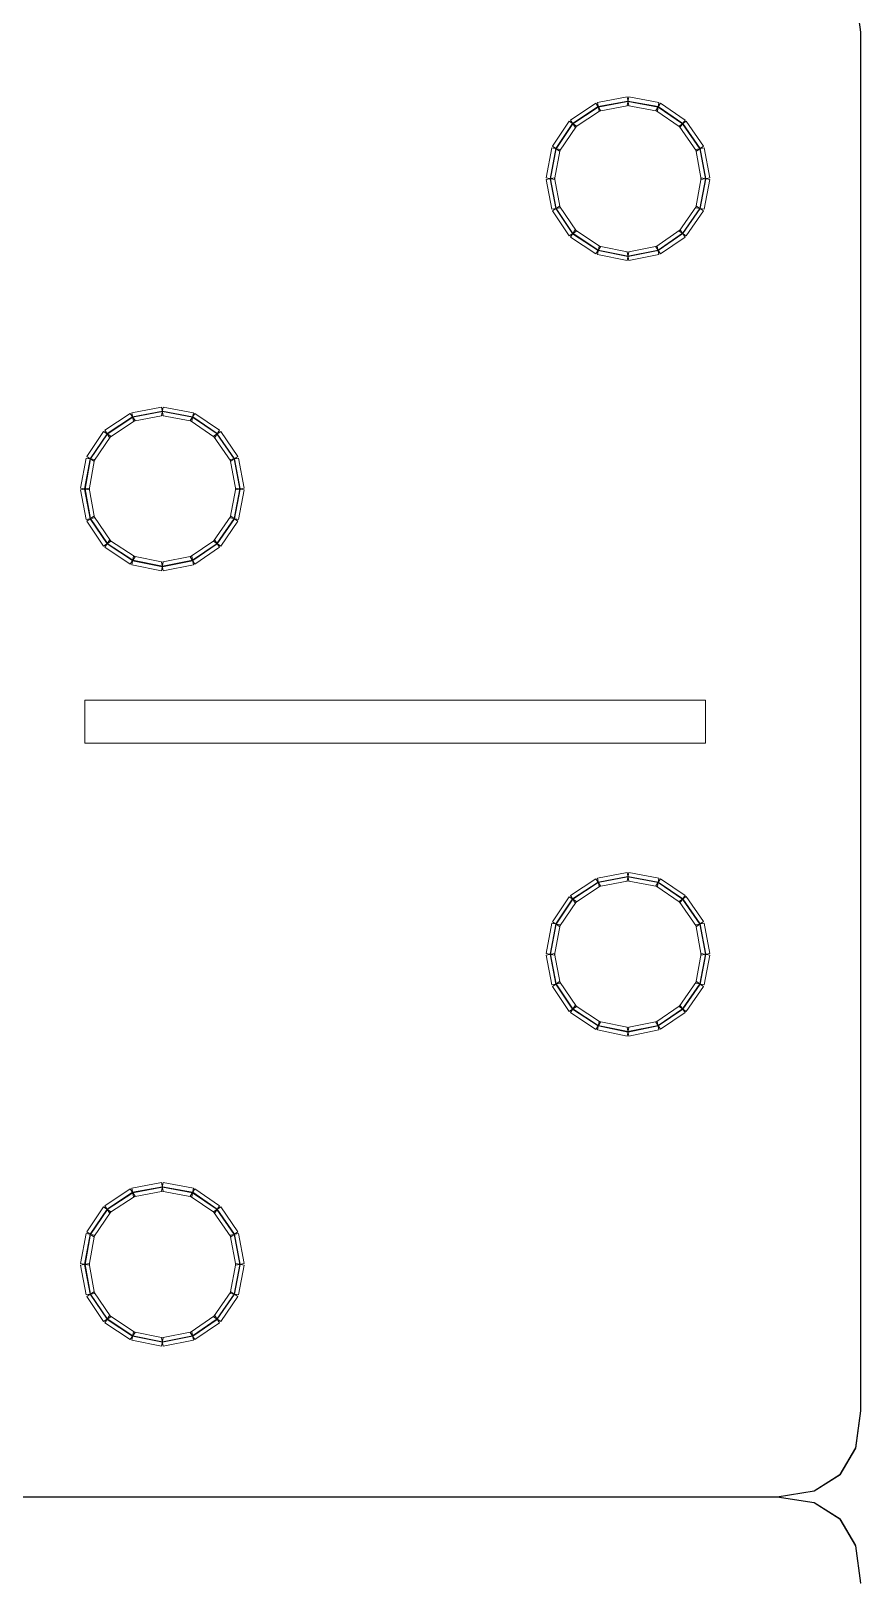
# Model space of a CAD drawing. Header units: millimetres. Extents: x -200 to 200, y -162 to 219.
# Drawn here: x 149.1 to 200, y 23.4 to 118.6 of the extents above; entities that cross this region are included whole.
import ezdxf

# ---------------------------------------------------------------- set-up
doc = ezdxf.new("R2010")
doc.units = ezdxf.units.MM
doc.header["$MEASUREMENT"] = 0

msp = doc.modelspace()

# ---------------------------------------------------------------- linework, layer by layer
at = {"color": 1, "lineweight": 5}
for points in [[(199.6562, 120.8104), (199.6562, 120.8104), (199.6824, 120.814), (199.6824, 120.814), (199.6824, 120.814), (199.6824, 120.814), (199.9999, 118.5126), (199.9999, 118.5126), (199.9999, 118.5126), (199.9999, 118.5126), (199.9737, 118.5089), (199.9737, 118.5089), (199.9737, 118.5089), (199.9737, 118.5089), (199.6562, 120.8104), (199.6562, 120.8104)], [(199.9735, 118.5108), (199.9735, 118.5108), (200, 118.5108), (200, 118.5108), (200, 118.5108), (200, 118.5108), (200, 33.8602), (200, 33.8602), (200, 33.8602), (200, 33.8602), (199.9735, 33.8602), (199.9735, 33.8602), (199.9735, 33.8602), (199.9735, 33.8602), (199.9735, 118.5108), (199.9735, 118.5108)], [(199.9737, 33.862), (199.9737, 33.862), (199.9999, 33.8584), (199.9999, 33.8584), (199.9999, 33.8584), (199.9999, 33.8584), (199.6824, 31.5834), (199.6824, 31.5834), (199.6824, 31.5834), (199.6824, 31.5834), (199.6562, 31.5871), (199.6562, 31.5871), (199.6562, 31.5871), (199.6562, 31.5871), (199.9737, 33.862), (199.9737, 33.862)], [(199.6579, 31.5919), (199.6579, 31.5919), (199.6808, 31.5786), (199.6808, 31.5786), (199.6808, 31.5786), (199.6808, 31.5786), (198.7285, 29.9385), (198.7285, 29.9385), (198.7285, 29.9385), (198.7285, 29.9385), (198.7056, 29.9518), (198.7056, 29.9518), (198.7056, 29.9518), (198.7056, 29.9518), (199.6579, 31.5919), (199.6579, 31.5919)], [(198.7099, 29.9563), (198.7099, 29.9563), (198.7241, 29.934), (198.7241, 29.934), (198.7241, 29.934), (198.7241, 29.934), (197.1369, 28.9287), (197.1369, 28.9287), (197.1369, 28.9287), (197.1369, 28.9287), (197.1227, 28.9511), (197.1227, 28.9511), (197.1227, 28.9511), (197.1227, 28.9511), (198.7099, 29.9563), (198.7099, 29.9563)], [(147.9796, 28.5563), (147.9796, 28.5563), (147.9796, 28.5828), (147.9796, 28.5828), (147.9796, 28.5828), (147.9796, 28.5828), (194.8548, 28.5828), (194.8548, 28.5828), (194.8548, 28.5828), (194.8548, 28.5828), (194.8548, 28.5563), (194.8548, 28.5563), (194.8548, 28.5563), (194.8548, 28.5563), (147.9796, 28.5563), (147.9796, 28.5563)], [(197.1277, 28.953), (197.1277, 28.953), (197.1319, 28.9268), (197.1319, 28.9268), (197.1319, 28.9268), (197.1319, 28.9268), (194.857, 28.5565), (194.857, 28.5565), (194.857, 28.5565), (194.857, 28.5565), (194.8527, 28.5826), (194.8527, 28.5826), (194.8527, 28.5826), (194.8527, 28.5826), (197.1277, 28.953), (197.1277, 28.953)], [(194.8529, 28.5565), (194.8529, 28.5565), (194.8568, 28.5826), (194.8568, 28.5826), (194.8568, 28.5826), (194.8568, 28.5826), (197.1318, 28.2387), (197.1318, 28.2387), (197.1318, 28.2387), (197.1318, 28.2387), (197.1278, 28.2126), (197.1278, 28.2126), (197.1278, 28.2126), (197.1278, 28.2126), (194.8529, 28.5565), (194.8529, 28.5565)], [(197.1227, 28.2145), (197.1227, 28.2145), (197.1369, 28.2368), (197.1369, 28.2368), (197.1369, 28.2368), (197.1369, 28.2368), (198.7241, 27.2316), (198.7241, 27.2316), (198.7241, 27.2316), (198.7241, 27.2316), (198.7099, 27.2093), (198.7099, 27.2093), (198.7099, 27.2093), (198.7099, 27.2093), (197.1227, 28.2145), (197.1227, 28.2145)], [(198.7056, 27.2138), (198.7056, 27.2138), (198.7285, 27.2271), (198.7285, 27.2271), (198.7285, 27.2271), (198.7285, 27.2271), (199.6808, 25.587), (199.6808, 25.587), (199.6808, 25.587), (199.6808, 25.587), (199.6579, 25.5737), (199.6579, 25.5737), (199.6579, 25.5737), (199.6579, 25.5737), (198.7056, 27.2138), (198.7056, 27.2138)], [(199.6562, 25.5785), (199.6562, 25.5785), (199.6824, 25.5821), (199.6824, 25.5821), (199.6824, 25.5821), (199.6824, 25.5821), (199.9999, 23.2807), (199.9999, 23.2807), (199.9999, 23.2807), (199.9999, 23.2807), (199.9737, 23.2771), (199.9737, 23.2771), (199.9737, 23.2771), (199.9737, 23.2771), (199.6562, 25.5785), (199.6562, 25.5785)]]:
    msp.add_open_spline(points, degree=3, knots=[0, 0, 0, 0, 0.25, 0.25, 0.25, 0.25, 0.5, 0.5, 0.5, 0.5, 0.75, 0.75, 0.75, 0.75, 1, 1, 1, 1], dxfattribs=at)
at = {"color": 4, "lineweight": 5}
for points in [[(185.653, 114.5382), (185.653, 114.5382), (185.751, 114.0183), (185.751, 114.0183), (185.751, 114.0183), (185.751, 114.0183), (183.9257, 113.6744), (183.9257, 113.6744), (183.9257, 113.6744), (183.9257, 113.6744), (183.8278, 114.1943), (183.8278, 114.1943), (183.8278, 114.1943), (183.8278, 114.1943), (185.653, 114.5382), (185.653, 114.5382)], [(185.6996, 114.2912), (185.6996, 114.2912), (185.7045, 114.2652), (185.7045, 114.2652), (185.7045, 114.2652), (185.7045, 114.2652), (183.8792, 113.9213), (183.8792, 113.9213), (183.8792, 113.9213), (183.8792, 113.9213), (183.8743, 113.9473), (183.8743, 113.9473), (183.8743, 113.9473), (183.8743, 113.9473), (185.6996, 114.2912), (185.6996, 114.2912)], [(187.602, 114.1944), (187.602, 114.1944), (187.5054, 113.6743), (187.5054, 113.6743), (187.5054, 113.6743), (187.5054, 113.6743), (185.6537, 114.0181), (185.6537, 114.0181), (185.6537, 114.0181), (185.6537, 114.0181), (185.7503, 114.5383), (185.7503, 114.5383), (185.7503, 114.5383), (185.7503, 114.5383), (187.602, 114.1944), (187.602, 114.1944)], [(187.5561, 113.9473), (187.5561, 113.9473), (187.5513, 113.9213), (187.5513, 113.9213), (187.5513, 113.9213), (187.5513, 113.9213), (185.6996, 114.2652), (185.6996, 114.2652), (185.6996, 114.2652), (185.6996, 114.2652), (185.7044, 114.2912), (185.7044, 114.2912), (185.7044, 114.2912), (185.7044, 114.2912), (187.5561, 113.9473), (187.5561, 113.9473)], [(183.7309, 114.155), (183.7309, 114.155), (184.0226, 113.7137), (184.0226, 113.7137), (184.0226, 113.7137), (184.0226, 113.7137), (182.4619, 112.682), (182.4619, 112.682), (182.4619, 112.682), (182.4619, 112.682), (182.1701, 113.1233), (182.1701, 113.1233), (182.1701, 113.1233), (182.1701, 113.1233), (183.7309, 114.155), (183.7309, 114.155)], [(183.8694, 113.9454), (183.8694, 113.9454), (183.884, 113.9233), (183.884, 113.9233), (183.884, 113.9233), (183.884, 113.9233), (182.3233, 112.8916), (182.3233, 112.8916), (182.3233, 112.8916), (182.3233, 112.8916), (182.3087, 112.9137), (182.3087, 112.9137), (182.3087, 112.9137), (182.3087, 112.9137), (183.8694, 113.9454), (183.8694, 113.9454)], [(189.2109, 113.121), (189.2109, 113.121), (188.9122, 112.6843), (188.9122, 112.6843), (188.9122, 112.6843), (188.9122, 112.6843), (187.4044, 113.716), (187.4044, 113.716), (187.4044, 113.716), (187.4044, 113.716), (187.7031, 114.1527), (187.7031, 114.1527), (187.7031, 114.1527), (187.7031, 114.1527), (189.2109, 113.121), (189.2109, 113.121)], [(189.069, 112.9136), (189.069, 112.9136), (189.0541, 112.8917), (189.0541, 112.8917), (189.0541, 112.8917), (189.0541, 112.8917), (187.5463, 113.9234), (187.5463, 113.9234), (187.5463, 113.9234), (187.5463, 113.9234), (187.5612, 113.9453), (187.5612, 113.9453), (187.5612, 113.9453), (187.5612, 113.9453), (189.069, 112.9136), (189.069, 112.9136)], [(182.0965, 113.0503), (182.0965, 113.0503), (182.5355, 112.755), (182.5355, 112.755), (182.5355, 112.755), (182.5355, 112.755), (181.5038, 111.2208), (181.5038, 111.2208), (181.5038, 111.2208), (181.5038, 111.2208), (181.0648, 111.516), (181.0648, 111.516), (181.0648, 111.516), (181.0648, 111.516), (182.0965, 113.0503), (182.0965, 113.0503)], [(182.305, 112.91), (182.305, 112.91), (182.327, 112.8953), (182.327, 112.8953), (182.327, 112.8953), (182.327, 112.8953), (181.2953, 111.361), (181.2953, 111.361), (181.2953, 111.361), (181.2953, 111.361), (181.2733, 111.3757), (181.2733, 111.3757), (181.2733, 111.3757), (181.2733, 111.3757), (182.305, 112.91), (182.305, 112.91)], [(190.3375, 111.5186), (190.3375, 111.5186), (189.9019, 111.2182), (189.9019, 111.2182), (189.9019, 111.2182), (189.9019, 111.2182), (188.8438, 112.7525), (188.8438, 112.7525), (188.8438, 112.7525), (188.8438, 112.7525), (189.2793, 113.0528), (189.2793, 113.0528), (189.2793, 113.0528), (189.2793, 113.0528), (190.3375, 111.5186), (190.3375, 111.5186)], [(190.1306, 111.3759), (190.1306, 111.3759), (190.1088, 111.3609), (190.1088, 111.3609), (190.1088, 111.3609), (190.1088, 111.3609), (189.0507, 112.8951), (189.0507, 112.8951), (189.0507, 112.8951), (189.0507, 112.8951), (189.0725, 112.9102), (189.0725, 112.9102), (189.0725, 112.9102), (189.0725, 112.9102), (190.1306, 111.3759), (190.1306, 111.3759)], [(181.0242, 111.4167), (181.0242, 111.4167), (181.5444, 111.3201), (181.5444, 111.3201), (181.5444, 111.3201), (181.5444, 111.3201), (181.2005, 109.4683), (181.2005, 109.4683), (181.2005, 109.4683), (181.2005, 109.4683), (180.6803, 109.5649), (180.6803, 109.5649), (180.6803, 109.5649), (180.6803, 109.5649), (181.0242, 111.4167), (181.0242, 111.4167)], [(181.2713, 111.3708), (181.2713, 111.3708), (181.2973, 111.366), (181.2973, 111.366), (181.2973, 111.366), (181.2973, 111.366), (180.9534, 109.5142), (180.9534, 109.5142), (180.9534, 109.5142), (180.9534, 109.5142), (180.9274, 109.519), (180.9274, 109.519), (180.9274, 109.519), (180.9274, 109.519), (181.2713, 111.3708), (181.2713, 111.3708)], [(190.7237, 109.5649), (190.7237, 109.5649), (190.2035, 109.4683), (190.2035, 109.4683), (190.2035, 109.4683), (190.2035, 109.4683), (189.8596, 111.3201), (189.8596, 111.3201), (189.8596, 111.3201), (189.8596, 111.3201), (190.3798, 111.4167), (190.3798, 111.4167), (190.3798, 111.4167), (190.3798, 111.4167), (190.7237, 109.5649), (190.7237, 109.5649)], [(190.4766, 109.519), (190.4766, 109.519), (190.4506, 109.5142), (190.4506, 109.5142), (190.4506, 109.5142), (190.4506, 109.5142), (190.1067, 111.366), (190.1067, 111.366), (190.1067, 111.366), (190.1067, 111.366), (190.1327, 111.3708), (190.1327, 111.3708), (190.1327, 111.3708), (190.1327, 111.3708), (190.4766, 109.519), (190.4766, 109.519)], [(180.6805, 109.4677), (180.6805, 109.4677), (181.2004, 109.5656), (181.2004, 109.5656), (181.2004, 109.5656), (181.2004, 109.5656), (181.5443, 107.7403), (181.5443, 107.7403), (181.5443, 107.7403), (181.5443, 107.7403), (181.0243, 107.6424), (181.0243, 107.6424), (181.0243, 107.6424), (181.0243, 107.6424), (180.6805, 109.4677), (180.6805, 109.4677)], [(180.9274, 109.5142), (180.9274, 109.5142), (180.9534, 109.5191), (180.9534, 109.5191), (180.9534, 109.5191), (180.9534, 109.5191), (181.2973, 107.6938), (181.2973, 107.6938), (181.2973, 107.6938), (181.2973, 107.6938), (181.2713, 107.6889), (181.2713, 107.6889), (181.2713, 107.6889), (181.2713, 107.6889), (180.9274, 109.5142), (180.9274, 109.5142)], [(190.3797, 107.6424), (190.3797, 107.6424), (189.8597, 107.7403), (189.8597, 107.7403), (189.8597, 107.7403), (189.8597, 107.7403), (190.2036, 109.5656), (190.2036, 109.5656), (190.2036, 109.5656), (190.2036, 109.5656), (190.7236, 109.4677), (190.7236, 109.4677), (190.7236, 109.4677), (190.7236, 109.4677), (190.3797, 107.6424), (190.3797, 107.6424)], [(190.1327, 107.6889), (190.1327, 107.6889), (190.1067, 107.6938), (190.1067, 107.6938), (190.1067, 107.6938), (190.1067, 107.6938), (190.4506, 109.5191), (190.4506, 109.5191), (190.4506, 109.5191), (190.4506, 109.5191), (190.4766, 109.5142), (190.4766, 109.5142), (190.4766, 109.5142), (190.4766, 109.5142), (190.1327, 107.6889), (190.1327, 107.6889)], [(181.0648, 107.5437), (181.0648, 107.5437), (181.5038, 107.839), (181.5038, 107.839), (181.5038, 107.839), (181.5038, 107.839), (182.5355, 106.3047), (182.5355, 106.3047), (182.5355, 106.3047), (182.5355, 106.3047), (182.0965, 106.0095), (182.0965, 106.0095), (182.0965, 106.0095), (182.0965, 106.0095), (181.0648, 107.5437), (181.0648, 107.5437)], [(181.2733, 107.684), (181.2733, 107.684), (181.2953, 107.6987), (181.2953, 107.6987), (181.2953, 107.6987), (181.2953, 107.6987), (182.327, 106.1644), (182.327, 106.1644), (182.327, 106.1644), (182.327, 106.1644), (182.305, 106.1497), (182.305, 106.1497), (182.305, 106.1497), (182.305, 106.1497), (181.2733, 107.684), (181.2733, 107.684)], [(189.2793, 106.0069), (189.2793, 106.0069), (188.8438, 106.3073), (188.8438, 106.3073), (188.8438, 106.3073), (188.8438, 106.3073), (189.9019, 107.8415), (189.9019, 107.8415), (189.9019, 107.8415), (189.9019, 107.8415), (190.3375, 107.5412), (190.3375, 107.5412), (190.3375, 107.5412), (190.3375, 107.5412), (189.2793, 106.0069), (189.2793, 106.0069)], [(189.0725, 106.1496), (189.0725, 106.1496), (189.0507, 106.1646), (189.0507, 106.1646), (189.0507, 106.1646), (189.0507, 106.1646), (190.1088, 107.6989), (190.1088, 107.6989), (190.1088, 107.6989), (190.1088, 107.6989), (190.1306, 107.6838), (190.1306, 107.6838), (190.1306, 107.6838), (190.1306, 107.6838), (189.0725, 106.1496), (189.0725, 106.1496)], [(182.1701, 105.9364), (182.1701, 105.9364), (182.4619, 106.3777), (182.4619, 106.3777), (182.4619, 106.3777), (182.4619, 106.3777), (184.0226, 105.3461), (184.0226, 105.3461), (184.0226, 105.3461), (184.0226, 105.3461), (183.7309, 104.9047), (183.7309, 104.9047), (183.7309, 104.9047), (183.7309, 104.9047), (182.1701, 105.9364), (182.1701, 105.9364)], [(182.3087, 106.146), (182.3087, 106.146), (182.3233, 106.1681), (182.3233, 106.1681), (182.3233, 106.1681), (182.3233, 106.1681), (183.884, 105.1364), (183.884, 105.1364), (183.884, 105.1364), (183.884, 105.1364), (183.8694, 105.1144), (183.8694, 105.1144), (183.8694, 105.1144), (183.8694, 105.1144), (182.3087, 106.146), (182.3087, 106.146)], [(187.7031, 104.9071), (187.7031, 104.9071), (187.4044, 105.3437), (187.4044, 105.3437), (187.4044, 105.3437), (187.4044, 105.3437), (188.9122, 106.3754), (188.9122, 106.3754), (188.9122, 106.3754), (188.9122, 106.3754), (189.2109, 105.9387), (189.2109, 105.9387), (189.2109, 105.9387), (189.2109, 105.9387), (187.7031, 104.9071), (187.7031, 104.9071)], [(187.5612, 105.1145), (187.5612, 105.1145), (187.5463, 105.1363), (187.5463, 105.1363), (187.5463, 105.1363), (187.5463, 105.1363), (189.0541, 106.168), (189.0541, 106.168), (189.0541, 106.168), (189.0541, 106.168), (189.069, 106.1462), (189.069, 106.1462), (189.069, 106.1462), (189.069, 106.1462), (187.5612, 105.1145), (187.5612, 105.1145)], [(183.8241, 104.8661), (183.8241, 104.8661), (183.9293, 105.3846), (183.9293, 105.3846), (183.9293, 105.3846), (183.9293, 105.3846), (185.7546, 105.0143), (185.7546, 105.0143), (185.7546, 105.0143), (185.7546, 105.0143), (185.6494, 104.4958), (185.6494, 104.4958), (185.6494, 104.4958), (185.6494, 104.4958), (183.8241, 104.8661), (183.8241, 104.8661)], [(183.8741, 105.1124), (183.8741, 105.1124), (183.8794, 105.1384), (183.8794, 105.1384), (183.8794, 105.1384), (183.8794, 105.1384), (185.7046, 104.768), (185.7046, 104.768), (185.7046, 104.768), (185.7046, 104.768), (185.6994, 104.7421), (185.6994, 104.7421), (185.6994, 104.7421), (185.6994, 104.7421), (183.8741, 105.1124), (183.8741, 105.1124)], [(185.7539, 104.4956), (185.7539, 104.4956), (185.6501, 105.0144), (185.6501, 105.0144), (185.6501, 105.0144), (185.6501, 105.0144), (187.5019, 105.3848), (187.5019, 105.3848), (187.5019, 105.3848), (187.5019, 105.3848), (187.6056, 104.866), (187.6056, 104.866), (187.6056, 104.866), (187.6056, 104.866), (185.7539, 104.4956), (185.7539, 104.4956)], [(185.7046, 104.7421), (185.7046, 104.7421), (185.6994, 104.768), (185.6994, 104.768), (185.6994, 104.768), (185.6994, 104.768), (187.5511, 105.1384), (187.5511, 105.1384), (187.5511, 105.1384), (187.5511, 105.1384), (187.5563, 105.1124), (187.5563, 105.1124), (187.5563, 105.1124), (187.5563, 105.1124), (185.7046, 104.7421), (185.7046, 104.7421)], [(157.0835, 95.4918), (157.0835, 95.4918), (157.1814, 94.9719), (157.1814, 94.9719), (157.1814, 94.9719), (157.1814, 94.9719), (155.3562, 94.628), (155.3562, 94.628), (155.3562, 94.628), (155.3562, 94.628), (155.2582, 95.1479), (155.2582, 95.1479), (155.2582, 95.1479), (155.2582, 95.1479), (157.0835, 95.4918), (157.0835, 95.4918)], [(157.13, 95.2449), (157.13, 95.2449), (157.1349, 95.2189), (157.1349, 95.2189), (157.1349, 95.2189), (157.1349, 95.2189), (155.3096, 94.875), (155.3096, 94.875), (155.3096, 94.875), (155.3096, 94.875), (155.3047, 94.901), (155.3047, 94.901), (155.3047, 94.901), (155.3047, 94.901), (157.13, 95.2449), (157.13, 95.2449)], [(159.0325, 95.148), (159.0325, 95.148), (158.9359, 94.6279), (158.9359, 94.6279), (158.9359, 94.6279), (158.9359, 94.6279), (157.0842, 94.9718), (157.0842, 94.9718), (157.0842, 94.9718), (157.0842, 94.9718), (157.1808, 95.4919), (157.1808, 95.4919), (157.1808, 95.4919), (157.1808, 95.4919), (159.0325, 95.148), (159.0325, 95.148)], [(158.9866, 94.901), (158.9866, 94.901), (158.9818, 94.875), (158.9818, 94.875), (158.9818, 94.875), (158.9818, 94.875), (157.1301, 95.2189), (157.1301, 95.2189), (157.1301, 95.2189), (157.1301, 95.2189), (157.1349, 95.2449), (157.1349, 95.2449), (157.1349, 95.2449), (157.1349, 95.2449), (158.9866, 94.901), (158.9866, 94.901)], [(155.1613, 95.1086), (155.1613, 95.1086), (155.4531, 94.6673), (155.4531, 94.6673), (155.4531, 94.6673), (155.4531, 94.6673), (153.8923, 93.6356), (153.8923, 93.6356), (153.8923, 93.6356), (153.8923, 93.6356), (153.6006, 94.077), (153.6006, 94.077), (153.6006, 94.077), (153.6006, 94.077), (155.1613, 95.1086), (155.1613, 95.1086)], [(155.2999, 94.899), (155.2999, 94.899), (155.3145, 94.8769), (155.3145, 94.8769), (155.3145, 94.8769), (155.3145, 94.8769), (153.7537, 93.8453), (153.7537, 93.8453), (153.7537, 93.8453), (153.7537, 93.8453), (153.7392, 93.8673), (153.7392, 93.8673), (153.7392, 93.8673), (153.7392, 93.8673), (155.2999, 94.899), (155.2999, 94.899)], [(160.6414, 94.0746), (160.6414, 94.0746), (160.3427, 93.638), (160.3427, 93.638), (160.3427, 93.638), (160.3427, 93.638), (158.8348, 94.6696), (158.8348, 94.6696), (158.8348, 94.6696), (158.8348, 94.6696), (159.1336, 95.1063), (159.1336, 95.1063), (159.1336, 95.1063), (159.1336, 95.1063), (160.6414, 94.0746), (160.6414, 94.0746)], [(160.4995, 93.8672), (160.4995, 93.8672), (160.4846, 93.8454), (160.4846, 93.8454), (160.4846, 93.8454), (160.4846, 93.8454), (158.9767, 94.877), (158.9767, 94.877), (158.9767, 94.877), (158.9767, 94.877), (158.9917, 94.8989), (158.9917, 94.8989), (158.9917, 94.8989), (158.9917, 94.8989), (160.4995, 93.8672), (160.4995, 93.8672)], [(153.5269, 94.0039), (153.5269, 94.0039), (153.966, 93.7087), (153.966, 93.7087), (153.966, 93.7087), (153.966, 93.7087), (152.9343, 92.1744), (152.9343, 92.1744), (152.9343, 92.1744), (152.9343, 92.1744), (152.4952, 92.4696), (152.4952, 92.4696), (152.4952, 92.4696), (152.4952, 92.4696), (153.5269, 94.0039), (153.5269, 94.0039)], [(153.7355, 93.8637), (153.7355, 93.8637), (153.7574, 93.8489), (153.7574, 93.8489), (153.7574, 93.8489), (153.7574, 93.8489), (152.7257, 92.3146), (152.7257, 92.3146), (152.7257, 92.3146), (152.7257, 92.3146), (152.7038, 92.3294), (152.7038, 92.3294), (152.7038, 92.3294), (152.7038, 92.3294), (153.7355, 93.8637), (153.7355, 93.8637)], [(161.7679, 92.4722), (161.7679, 92.4722), (161.3324, 92.1718), (161.3324, 92.1718), (161.3324, 92.1718), (161.3324, 92.1718), (160.2743, 93.7061), (160.2743, 93.7061), (160.2743, 93.7061), (160.2743, 93.7061), (160.7098, 94.0065), (160.7098, 94.0065), (160.7098, 94.0065), (160.7098, 94.0065), (161.7679, 92.4722), (161.7679, 92.4722)], [(161.5611, 92.3295), (161.5611, 92.3295), (161.5393, 92.3145), (161.5393, 92.3145), (161.5393, 92.3145), (161.5393, 92.3145), (160.4811, 93.8488), (160.4811, 93.8488), (160.4811, 93.8488), (160.4811, 93.8488), (160.5029, 93.8638), (160.5029, 93.8638), (160.5029, 93.8638), (160.5029, 93.8638), (161.5611, 92.3295), (161.5611, 92.3295)], [(152.4547, 92.3703), (152.4547, 92.3703), (152.9749, 92.2737), (152.9749, 92.2737), (152.9749, 92.2737), (152.9749, 92.2737), (152.631, 90.422), (152.631, 90.422), (152.631, 90.422), (152.631, 90.422), (152.1108, 90.5186), (152.1108, 90.5186), (152.1108, 90.5186), (152.1108, 90.5186), (152.4547, 92.3703), (152.4547, 92.3703)], [(152.7018, 92.3244), (152.7018, 92.3244), (152.7278, 92.3196), (152.7278, 92.3196), (152.7278, 92.3196), (152.7278, 92.3196), (152.3839, 90.4678), (152.3839, 90.4678), (152.3839, 90.4678), (152.3839, 90.4678), (152.3579, 90.4727), (152.3579, 90.4727), (152.3579, 90.4727), (152.3579, 90.4727), (152.7018, 92.3244), (152.7018, 92.3244)], [(162.1541, 90.5186), (162.1541, 90.5186), (161.634, 90.422), (161.634, 90.422), (161.634, 90.422), (161.634, 90.422), (161.2901, 92.2737), (161.2901, 92.2737), (161.2901, 92.2737), (161.2901, 92.2737), (161.8102, 92.3703), (161.8102, 92.3703), (161.8102, 92.3703), (161.8102, 92.3703), (162.1541, 90.5186), (162.1541, 90.5186)], [(161.9071, 90.4727), (161.9071, 90.4727), (161.8811, 90.4678), (161.8811, 90.4678), (161.8811, 90.4678), (161.8811, 90.4678), (161.5372, 92.3196), (161.5372, 92.3196), (161.5372, 92.3196), (161.5372, 92.3196), (161.5632, 92.3244), (161.5632, 92.3244), (161.5632, 92.3244), (161.5632, 92.3244), (161.9071, 90.4727), (161.9071, 90.4727)], [(152.1109, 90.4213), (152.1109, 90.4213), (152.6308, 90.5192), (152.6308, 90.5192), (152.6308, 90.5192), (152.6308, 90.5192), (152.9747, 88.694), (152.9747, 88.694), (152.9747, 88.694), (152.9747, 88.694), (152.4548, 88.596), (152.4548, 88.596), (152.4548, 88.596), (152.4548, 88.596), (152.1109, 90.4213), (152.1109, 90.4213)], [(152.3579, 90.4678), (152.3579, 90.4678), (152.3839, 90.4727), (152.3839, 90.4727), (152.3839, 90.4727), (152.3839, 90.4727), (152.7278, 88.6474), (152.7278, 88.6474), (152.7278, 88.6474), (152.7278, 88.6474), (152.7018, 88.6425), (152.7018, 88.6425), (152.7018, 88.6425), (152.7018, 88.6425), (152.3579, 90.4678), (152.3579, 90.4678)], [(161.8101, 88.596), (161.8101, 88.596), (161.2902, 88.694), (161.2902, 88.694), (161.2902, 88.694), (161.2902, 88.694), (161.6341, 90.5192), (161.6341, 90.5192), (161.6341, 90.5192), (161.6341, 90.5192), (162.154, 90.4213), (162.154, 90.4213), (162.154, 90.4213), (162.154, 90.4213), (161.8101, 88.596), (161.8101, 88.596)], [(161.5632, 88.6425), (161.5632, 88.6425), (161.5372, 88.6474), (161.5372, 88.6474), (161.5372, 88.6474), (161.5372, 88.6474), (161.8811, 90.4727), (161.8811, 90.4727), (161.8811, 90.4727), (161.8811, 90.4727), (161.9071, 90.4678), (161.9071, 90.4678), (161.9071, 90.4678), (161.9071, 90.4678), (161.5632, 88.6425), (161.5632, 88.6425)], [(152.4952, 88.4974), (152.4952, 88.4974), (152.9343, 88.7926), (152.9343, 88.7926), (152.9343, 88.7926), (152.9343, 88.7926), (153.966, 87.2583), (153.966, 87.2583), (153.966, 87.2583), (153.966, 87.2583), (153.5269, 86.9631), (153.5269, 86.9631), (153.5269, 86.9631), (153.5269, 86.9631), (152.4952, 88.4974), (152.4952, 88.4974)], [(152.7038, 88.6376), (152.7038, 88.6376), (152.7257, 88.6524), (152.7257, 88.6524), (152.7257, 88.6524), (152.7257, 88.6524), (153.7574, 87.1181), (153.7574, 87.1181), (153.7574, 87.1181), (153.7574, 87.1181), (153.7355, 87.1033), (153.7355, 87.1033), (153.7355, 87.1033), (153.7355, 87.1033), (152.7038, 88.6376), (152.7038, 88.6376)], [(160.7098, 86.9605), (160.7098, 86.9605), (160.2743, 87.2609), (160.2743, 87.2609), (160.2743, 87.2609), (160.2743, 87.2609), (161.3324, 88.7952), (161.3324, 88.7952), (161.3324, 88.7952), (161.3324, 88.7952), (161.7679, 88.4948), (161.7679, 88.4948), (161.7679, 88.4948), (161.7679, 88.4948), (160.7098, 86.9605), (160.7098, 86.9605)], [(160.5029, 87.1032), (160.5029, 87.1032), (160.4811, 87.1182), (160.4811, 87.1182), (160.4811, 87.1182), (160.4811, 87.1182), (161.5393, 88.6525), (161.5393, 88.6525), (161.5393, 88.6525), (161.5393, 88.6525), (161.5611, 88.6375), (161.5611, 88.6375), (161.5611, 88.6375), (161.5611, 88.6375), (160.5029, 87.1032), (160.5029, 87.1032)], [(153.6006, 86.89), (153.6006, 86.89), (153.8923, 87.3314), (153.8923, 87.3314), (153.8923, 87.3314), (153.8923, 87.3314), (155.4531, 86.2997), (155.4531, 86.2997), (155.4531, 86.2997), (155.4531, 86.2997), (155.1613, 85.8583), (155.1613, 85.8583), (155.1613, 85.8583), (155.1613, 85.8583), (153.6006, 86.89), (153.6006, 86.89)], [(153.7392, 87.0997), (153.7392, 87.0997), (153.7537, 87.1217), (153.7537, 87.1217), (153.7537, 87.1217), (153.7537, 87.1217), (155.3145, 86.0901), (155.3145, 86.0901), (155.3145, 86.0901), (155.3145, 86.0901), (155.2999, 86.068), (155.2999, 86.068), (155.2999, 86.068), (155.2999, 86.068), (153.7392, 87.0997), (153.7392, 87.0997)], [(159.1336, 85.8607), (159.1336, 85.8607), (158.8348, 86.2973), (158.8348, 86.2973), (158.8348, 86.2973), (158.8348, 86.2973), (160.3427, 87.329), (160.3427, 87.329), (160.3427, 87.329), (160.3427, 87.329), (160.6414, 86.8924), (160.6414, 86.8924), (160.6414, 86.8924), (160.6414, 86.8924), (159.1336, 85.8607), (159.1336, 85.8607)], [(158.9917, 86.0681), (158.9917, 86.0681), (158.9767, 86.0899), (158.9767, 86.0899), (158.9767, 86.0899), (158.9767, 86.0899), (160.4846, 87.1216), (160.4846, 87.1216), (160.4846, 87.1216), (160.4846, 87.1216), (160.4995, 87.0998), (160.4995, 87.0998), (160.4995, 87.0998), (160.4995, 87.0998), (158.9917, 86.0681), (158.9917, 86.0681)], [(155.2546, 85.8198), (155.2546, 85.8198), (155.3598, 86.3383), (155.3598, 86.3383), (155.3598, 86.3383), (155.3598, 86.3383), (157.1851, 85.9679), (157.1851, 85.9679), (157.1851, 85.9679), (157.1851, 85.9679), (157.0799, 85.4494), (157.0799, 85.4494), (157.0799, 85.4494), (157.0799, 85.4494), (155.2546, 85.8198), (155.2546, 85.8198)], [(155.3046, 86.0661), (155.3046, 86.0661), (155.3098, 86.092), (155.3098, 86.092), (155.3098, 86.092), (155.3098, 86.092), (157.1351, 85.7216), (157.1351, 85.7216), (157.1351, 85.7216), (157.1351, 85.7216), (157.1298, 85.6957), (157.1298, 85.6957), (157.1298, 85.6957), (157.1298, 85.6957), (155.3046, 86.0661), (155.3046, 86.0661)], [(157.1843, 85.4493), (157.1843, 85.4493), (157.0806, 85.9681), (157.0806, 85.9681), (157.0806, 85.9681), (157.0806, 85.9681), (158.9323, 86.3384), (158.9323, 86.3384), (158.9323, 86.3384), (158.9323, 86.3384), (159.0361, 85.8196), (159.0361, 85.8196), (159.0361, 85.8196), (159.0361, 85.8196), (157.1843, 85.4493), (157.1843, 85.4493)], [(157.1351, 85.6957), (157.1351, 85.6957), (157.1299, 85.7216), (157.1299, 85.7216), (157.1299, 85.7216), (157.1299, 85.7216), (158.9816, 86.092), (158.9816, 86.092), (158.9816, 86.092), (158.9816, 86.092), (158.9868, 86.066), (158.9868, 86.066), (158.9868, 86.066), (158.9868, 86.066), (157.1351, 85.6957), (157.1351, 85.6957)], [(190.4636, 77.5081), (190.4636, 77.5081), (190.4636, 74.8628), (190.4636, 74.8628), (190.4636, 74.8628), (190.4636, 74.8628), (152.3709, 74.8628), (152.3709, 74.8628), (152.3709, 74.8628), (152.3709, 74.8628), (152.3709, 77.5081), (152.3709, 77.5081), (152.3709, 77.5081), (152.3709, 77.5081), (190.4636, 77.5081), (190.4636, 77.5081)], [(185.653, 66.9223), (185.653, 66.9223), (185.751, 66.4023), (185.751, 66.4023), (185.751, 66.4023), (185.751, 66.4023), (183.9257, 66.0584), (183.9257, 66.0584), (183.9257, 66.0584), (183.9257, 66.0584), (183.8278, 66.5784), (183.8278, 66.5784), (183.8278, 66.5784), (183.8278, 66.5784), (185.653, 66.9223), (185.653, 66.9223)], [(185.6996, 66.6753), (185.6996, 66.6753), (185.7045, 66.6493), (185.7045, 66.6493), (185.7045, 66.6493), (185.7045, 66.6493), (183.8792, 66.3054), (183.8792, 66.3054), (183.8792, 66.3054), (183.8792, 66.3054), (183.8743, 66.3314), (183.8743, 66.3314), (183.8743, 66.3314), (183.8743, 66.3314), (185.6996, 66.6753), (185.6996, 66.6753)], [(187.602, 66.5785), (187.602, 66.5785), (187.5054, 66.0583), (187.5054, 66.0583), (187.5054, 66.0583), (187.5054, 66.0583), (185.6537, 66.4022), (185.6537, 66.4022), (185.6537, 66.4022), (185.6537, 66.4022), (185.7503, 66.9224), (185.7503, 66.9224), (185.7503, 66.9224), (185.7503, 66.9224), (187.602, 66.5785), (187.602, 66.5785)], [(187.5561, 66.3314), (187.5561, 66.3314), (187.5513, 66.3054), (187.5513, 66.3054), (187.5513, 66.3054), (187.5513, 66.3054), (185.6996, 66.6493), (185.6996, 66.6493), (185.6996, 66.6493), (185.6996, 66.6493), (185.7044, 66.6753), (185.7044, 66.6753), (185.7044, 66.6753), (185.7044, 66.6753), (187.5561, 66.3314), (187.5561, 66.3314)], [(183.7309, 66.5391), (183.7309, 66.5391), (184.0226, 66.0977), (184.0226, 66.0977), (184.0226, 66.0977), (184.0226, 66.0977), (182.4619, 65.0661), (182.4619, 65.0661), (182.4619, 65.0661), (182.4619, 65.0661), (182.1701, 65.5074), (182.1701, 65.5074), (182.1701, 65.5074), (182.1701, 65.5074), (183.7309, 66.5391), (183.7309, 66.5391)], [(183.8694, 66.3294), (183.8694, 66.3294), (183.884, 66.3074), (183.884, 66.3074), (183.884, 66.3074), (183.884, 66.3074), (182.3233, 65.2757), (182.3233, 65.2757), (182.3233, 65.2757), (182.3233, 65.2757), (182.3087, 65.2978), (182.3087, 65.2978), (182.3087, 65.2978), (182.3087, 65.2978), (183.8694, 66.3294), (183.8694, 66.3294)], [(189.2109, 65.505), (189.2109, 65.505), (188.9122, 65.0684), (188.9122, 65.0684), (188.9122, 65.0684), (188.9122, 65.0684), (187.4044, 66.1001), (187.4044, 66.1001), (187.4044, 66.1001), (187.4044, 66.1001), (187.7031, 66.5367), (187.7031, 66.5367), (187.7031, 66.5367), (187.7031, 66.5367), (189.2109, 65.505), (189.2109, 65.505)], [(189.069, 65.2976), (189.069, 65.2976), (189.0541, 65.2758), (189.0541, 65.2758), (189.0541, 65.2758), (189.0541, 65.2758), (187.5463, 66.3075), (187.5463, 66.3075), (187.5463, 66.3075), (187.5463, 66.3075), (187.5612, 66.3293), (187.5612, 66.3293), (187.5612, 66.3293), (187.5612, 66.3293), (189.069, 65.2976), (189.069, 65.2976)], [(182.0965, 65.4343), (182.0965, 65.4343), (182.5355, 65.1391), (182.5355, 65.1391), (182.5355, 65.1391), (182.5355, 65.1391), (181.5038, 63.6048), (181.5038, 63.6048), (181.5038, 63.6048), (181.5038, 63.6048), (181.0648, 63.9), (181.0648, 63.9), (181.0648, 63.9), (181.0648, 63.9), (182.0965, 65.4343), (182.0965, 65.4343)], [(182.305, 65.2941), (182.305, 65.2941), (182.327, 65.2793), (182.327, 65.2793), (182.327, 65.2793), (182.327, 65.2793), (181.2953, 63.7451), (181.2953, 63.7451), (181.2953, 63.7451), (181.2953, 63.7451), (181.2733, 63.7598), (181.2733, 63.7598), (181.2733, 63.7598), (181.2733, 63.7598), (182.305, 65.2941), (182.305, 65.2941)], [(190.3375, 63.9026), (190.3375, 63.9026), (189.9019, 63.6023), (189.9019, 63.6023), (189.9019, 63.6023), (189.9019, 63.6023), (188.8438, 65.1365), (188.8438, 65.1365), (188.8438, 65.1365), (188.8438, 65.1365), (189.2793, 65.4369), (189.2793, 65.4369), (189.2793, 65.4369), (189.2793, 65.4369), (190.3375, 63.9026), (190.3375, 63.9026)], [(190.1306, 63.7599), (190.1306, 63.7599), (190.1088, 63.7449), (190.1088, 63.7449), (190.1088, 63.7449), (190.1088, 63.7449), (189.0507, 65.2792), (189.0507, 65.2792), (189.0507, 65.2792), (189.0507, 65.2792), (189.0725, 65.2942), (189.0725, 65.2942), (189.0725, 65.2942), (189.0725, 65.2942), (190.1306, 63.7599), (190.1306, 63.7599)], [(181.0242, 63.8007), (181.0242, 63.8007), (181.5444, 63.7041), (181.5444, 63.7041), (181.5444, 63.7041), (181.5444, 63.7041), (181.2005, 61.8524), (181.2005, 61.8524), (181.2005, 61.8524), (181.2005, 61.8524), (180.6803, 61.949), (180.6803, 61.949), (180.6803, 61.949), (180.6803, 61.949), (181.0242, 63.8007), (181.0242, 63.8007)], [(181.2713, 63.7549), (181.2713, 63.7549), (181.2973, 63.75), (181.2973, 63.75), (181.2973, 63.75), (181.2973, 63.75), (180.9534, 61.8983), (180.9534, 61.8983), (180.9534, 61.8983), (180.9534, 61.8983), (180.9274, 61.9031), (180.9274, 61.9031), (180.9274, 61.9031), (180.9274, 61.9031), (181.2713, 63.7549), (181.2713, 63.7549)], [(190.7237, 61.949), (190.7237, 61.949), (190.2035, 61.8524), (190.2035, 61.8524), (190.2035, 61.8524), (190.2035, 61.8524), (189.8596, 63.7041), (189.8596, 63.7041), (189.8596, 63.7041), (189.8596, 63.7041), (190.3798, 63.8007), (190.3798, 63.8007), (190.3798, 63.8007), (190.3798, 63.8007), (190.7237, 61.949), (190.7237, 61.949)], [(190.4766, 61.9031), (190.4766, 61.9031), (190.4506, 61.8983), (190.4506, 61.8983), (190.4506, 61.8983), (190.4506, 61.8983), (190.1067, 63.75), (190.1067, 63.75), (190.1067, 63.75), (190.1067, 63.75), (190.1327, 63.7549), (190.1327, 63.7549), (190.1327, 63.7549), (190.1327, 63.7549), (190.4766, 61.9031), (190.4766, 61.9031)], [(180.6805, 61.8517), (180.6805, 61.8517), (181.2004, 61.9497), (181.2004, 61.9497), (181.2004, 61.9497), (181.2004, 61.9497), (181.5443, 60.1244), (181.5443, 60.1244), (181.5443, 60.1244), (181.5443, 60.1244), (181.0243, 60.0265), (181.0243, 60.0265), (181.0243, 60.0265), (181.0243, 60.0265), (180.6805, 61.8517), (180.6805, 61.8517)], [(180.9274, 61.8983), (180.9274, 61.8983), (180.9534, 61.9032), (180.9534, 61.9032), (180.9534, 61.9032), (180.9534, 61.9032), (181.2973, 60.0779), (181.2973, 60.0779), (181.2973, 60.0779), (181.2973, 60.0779), (181.2713, 60.073), (181.2713, 60.073), (181.2713, 60.073), (181.2713, 60.073), (180.9274, 61.8983), (180.9274, 61.8983)], [(190.3797, 60.0265), (190.3797, 60.0265), (189.8597, 60.1244), (189.8597, 60.1244), (189.8597, 60.1244), (189.8597, 60.1244), (190.2036, 61.9497), (190.2036, 61.9497), (190.2036, 61.9497), (190.2036, 61.9497), (190.7236, 61.8517), (190.7236, 61.8517), (190.7236, 61.8517), (190.7236, 61.8517), (190.3797, 60.0265), (190.3797, 60.0265)], [(190.1327, 60.073), (190.1327, 60.073), (190.1067, 60.0779), (190.1067, 60.0779), (190.1067, 60.0779), (190.1067, 60.0779), (190.4506, 61.9032), (190.4506, 61.9032), (190.4506, 61.9032), (190.4506, 61.9032), (190.4766, 61.8983), (190.4766, 61.8983), (190.4766, 61.8983), (190.4766, 61.8983), (190.1327, 60.073), (190.1327, 60.073)], [(181.0648, 59.9278), (181.0648, 59.9278), (181.5038, 60.223), (181.5038, 60.223), (181.5038, 60.223), (181.5038, 60.223), (182.5355, 58.6887), (182.5355, 58.6887), (182.5355, 58.6887), (182.5355, 58.6887), (182.0965, 58.3935), (182.0965, 58.3935), (182.0965, 58.3935), (182.0965, 58.3935), (181.0648, 59.9278), (181.0648, 59.9278)], [(181.2733, 60.068), (181.2733, 60.068), (181.2953, 60.0828), (181.2953, 60.0828), (181.2953, 60.0828), (181.2953, 60.0828), (182.327, 58.5485), (182.327, 58.5485), (182.327, 58.5485), (182.327, 58.5485), (182.305, 58.5338), (182.305, 58.5338), (182.305, 58.5338), (182.305, 58.5338), (181.2733, 60.068), (181.2733, 60.068)], [(189.2793, 58.391), (189.2793, 58.391), (188.8438, 58.6913), (188.8438, 58.6913), (188.8438, 58.6913), (188.8438, 58.6913), (189.9019, 60.2256), (189.9019, 60.2256), (189.9019, 60.2256), (189.9019, 60.2256), (190.3375, 59.9252), (190.3375, 59.9252), (190.3375, 59.9252), (190.3375, 59.9252), (189.2793, 58.391), (189.2793, 58.391)], [(189.0725, 58.5336), (189.0725, 58.5336), (189.0507, 58.5486), (189.0507, 58.5486), (189.0507, 58.5486), (189.0507, 58.5486), (190.1088, 60.0829), (190.1088, 60.0829), (190.1088, 60.0829), (190.1088, 60.0829), (190.1306, 60.0679), (190.1306, 60.0679), (190.1306, 60.0679), (190.1306, 60.0679), (189.0725, 58.5336), (189.0725, 58.5336)], [(182.1701, 58.3205), (182.1701, 58.3205), (182.4619, 58.7618), (182.4619, 58.7618), (182.4619, 58.7618), (182.4619, 58.7618), (184.0226, 57.7301), (184.0226, 57.7301), (184.0226, 57.7301), (184.0226, 57.7301), (183.7309, 57.2888), (183.7309, 57.2888), (183.7309, 57.2888), (183.7309, 57.2888), (182.1701, 58.3205), (182.1701, 58.3205)], [(182.3087, 58.5301), (182.3087, 58.5301), (182.3233, 58.5522), (182.3233, 58.5522), (182.3233, 58.5522), (182.3233, 58.5522), (183.884, 57.5205), (183.884, 57.5205), (183.884, 57.5205), (183.884, 57.5205), (183.8694, 57.4984), (183.8694, 57.4984), (183.8694, 57.4984), (183.8694, 57.4984), (182.3087, 58.5301), (182.3087, 58.5301)], [(187.7031, 57.2911), (187.7031, 57.2911), (187.4044, 57.7278), (187.4044, 57.7278), (187.4044, 57.7278), (187.4044, 57.7278), (188.9122, 58.7595), (188.9122, 58.7595), (188.9122, 58.7595), (188.9122, 58.7595), (189.2109, 58.3228), (189.2109, 58.3228), (189.2109, 58.3228), (189.2109, 58.3228), (187.7031, 57.2911), (187.7031, 57.2911)], [(187.5612, 57.4985), (187.5612, 57.4985), (187.5463, 57.5204), (187.5463, 57.5204), (187.5463, 57.5204), (187.5463, 57.5204), (189.0541, 58.5521), (189.0541, 58.5521), (189.0541, 58.5521), (189.0541, 58.5521), (189.069, 58.5302), (189.069, 58.5302), (189.069, 58.5302), (189.069, 58.5302), (187.5612, 57.4985), (187.5612, 57.4985)], [(183.8241, 57.2502), (183.8241, 57.2502), (183.9293, 57.7687), (183.9293, 57.7687), (183.9293, 57.7687), (183.9293, 57.7687), (185.7546, 57.3984), (185.7546, 57.3984), (185.7546, 57.3984), (185.7546, 57.3984), (185.6494, 56.8799), (185.6494, 56.8799), (185.6494, 56.8799), (185.6494, 56.8799), (183.8241, 57.2502), (183.8241, 57.2502)], [(183.8741, 57.4965), (183.8741, 57.4965), (183.8794, 57.5224), (183.8794, 57.5224), (183.8794, 57.5224), (183.8794, 57.5224), (185.7046, 57.1521), (185.7046, 57.1521), (185.7046, 57.1521), (185.7046, 57.1521), (185.6994, 57.1261), (185.6994, 57.1261), (185.6994, 57.1261), (185.6994, 57.1261), (183.8741, 57.4965), (183.8741, 57.4965)], [(185.7539, 56.8797), (185.7539, 56.8797), (185.6501, 57.3985), (185.6501, 57.3985), (185.6501, 57.3985), (185.6501, 57.3985), (187.5019, 57.7689), (187.5019, 57.7689), (187.5019, 57.7689), (187.5019, 57.7689), (187.6056, 57.2501), (187.6056, 57.2501), (187.6056, 57.2501), (187.6056, 57.2501), (185.7539, 56.8797), (185.7539, 56.8797)], [(185.7046, 57.1261), (185.7046, 57.1261), (185.6994, 57.1521), (185.6994, 57.1521), (185.6994, 57.1521), (185.6994, 57.1521), (187.5511, 57.5224), (187.5511, 57.5224), (187.5511, 57.5224), (187.5511, 57.5224), (187.5563, 57.4965), (187.5563, 57.4965), (187.5563, 57.4965), (187.5563, 57.4965), (185.7046, 57.1261), (185.7046, 57.1261)], [(157.0835, 47.8759), (157.0835, 47.8759), (157.1814, 47.356), (157.1814, 47.356), (157.1814, 47.356), (157.1814, 47.356), (155.3562, 47.0121), (155.3562, 47.0121), (155.3562, 47.0121), (155.3562, 47.0121), (155.2582, 47.532), (155.2582, 47.532), (155.2582, 47.532), (155.2582, 47.532), (157.0835, 47.8759), (157.0835, 47.8759)], [(157.13, 47.6289), (157.13, 47.6289), (157.1349, 47.6029), (157.1349, 47.6029), (157.1349, 47.6029), (157.1349, 47.6029), (155.3096, 47.259), (155.3096, 47.259), (155.3096, 47.259), (155.3096, 47.259), (155.3047, 47.285), (155.3047, 47.285), (155.3047, 47.285), (155.3047, 47.285), (157.13, 47.6289), (157.13, 47.6289)], [(159.0325, 47.5321), (159.0325, 47.5321), (158.9359, 47.0119), (158.9359, 47.0119), (158.9359, 47.0119), (158.9359, 47.0119), (157.0842, 47.3558), (157.0842, 47.3558), (157.0842, 47.3558), (157.0842, 47.3558), (157.1808, 47.876), (157.1808, 47.876), (157.1808, 47.876), (157.1808, 47.876), (159.0325, 47.5321), (159.0325, 47.5321)], [(158.9866, 47.285), (158.9866, 47.285), (158.9818, 47.259), (158.9818, 47.259), (158.9818, 47.259), (158.9818, 47.259), (157.1301, 47.6029), (157.1301, 47.6029), (157.1301, 47.6029), (157.1301, 47.6029), (157.1349, 47.6289), (157.1349, 47.6289), (157.1349, 47.6289), (157.1349, 47.6289), (158.9866, 47.285), (158.9866, 47.285)], [(155.1613, 47.4927), (155.1613, 47.4927), (155.4531, 47.0514), (155.4531, 47.0514), (155.4531, 47.0514), (155.4531, 47.0514), (153.8923, 46.0197), (153.8923, 46.0197), (153.8923, 46.0197), (153.8923, 46.0197), (153.6006, 46.461), (153.6006, 46.461), (153.6006, 46.461), (153.6006, 46.461), (155.1613, 47.4927), (155.1613, 47.4927)], [(155.2999, 47.2831), (155.2999, 47.2831), (155.3145, 47.261), (155.3145, 47.261), (155.3145, 47.261), (155.3145, 47.261), (153.7537, 46.2293), (153.7537, 46.2293), (153.7537, 46.2293), (153.7537, 46.2293), (153.7392, 46.2514), (153.7392, 46.2514), (153.7392, 46.2514), (153.7392, 46.2514), (155.2999, 47.2831), (155.2999, 47.2831)], [(160.6414, 46.4587), (160.6414, 46.4587), (160.3427, 46.022), (160.3427, 46.022), (160.3427, 46.022), (160.3427, 46.022), (158.8348, 47.0537), (158.8348, 47.0537), (158.8348, 47.0537), (158.8348, 47.0537), (159.1336, 47.4904), (159.1336, 47.4904), (159.1336, 47.4904), (159.1336, 47.4904), (160.6414, 46.4587), (160.6414, 46.4587)], [(160.4995, 46.2513), (160.4995, 46.2513), (160.4846, 46.2294), (160.4846, 46.2294), (160.4846, 46.2294), (160.4846, 46.2294), (158.9767, 47.2611), (158.9767, 47.2611), (158.9767, 47.2611), (158.9767, 47.2611), (158.9917, 47.283), (158.9917, 47.283), (158.9917, 47.283), (158.9917, 47.283), (160.4995, 46.2513), (160.4995, 46.2513)], [(153.5269, 46.388), (153.5269, 46.388), (153.966, 46.0927), (153.966, 46.0927), (153.966, 46.0927), (153.966, 46.0927), (152.9343, 44.5585), (152.9343, 44.5585), (152.9343, 44.5585), (152.9343, 44.5585), (152.4952, 44.8537), (152.4952, 44.8537), (152.4952, 44.8537), (152.4952, 44.8537), (153.5269, 46.388), (153.5269, 46.388)], [(153.7355, 46.2477), (153.7355, 46.2477), (153.7574, 46.233), (153.7574, 46.233), (153.7574, 46.233), (153.7574, 46.233), (152.7257, 44.6987), (152.7257, 44.6987), (152.7257, 44.6987), (152.7257, 44.6987), (152.7038, 44.7134), (152.7038, 44.7134), (152.7038, 44.7134), (152.7038, 44.7134), (153.7355, 46.2477), (153.7355, 46.2477)], [(161.7679, 44.8562), (161.7679, 44.8562), (161.3324, 44.5559), (161.3324, 44.5559), (161.3324, 44.5559), (161.3324, 44.5559), (160.2743, 46.0902), (160.2743, 46.0902), (160.2743, 46.0902), (160.2743, 46.0902), (160.7098, 46.3905), (160.7098, 46.3905), (160.7098, 46.3905), (160.7098, 46.3905), (161.7679, 44.8562), (161.7679, 44.8562)], [(161.5611, 44.7136), (161.5611, 44.7136), (161.5393, 44.6986), (161.5393, 44.6986), (161.5393, 44.6986), (161.5393, 44.6986), (160.4811, 46.2328), (160.4811, 46.2328), (160.4811, 46.2328), (160.4811, 46.2328), (160.5029, 46.2479), (160.5029, 46.2479), (160.5029, 46.2479), (160.5029, 46.2479), (161.5611, 44.7136), (161.5611, 44.7136)], [(152.4547, 44.7544), (152.4547, 44.7544), (152.9749, 44.6578), (152.9749, 44.6578), (152.9749, 44.6578), (152.9749, 44.6578), (152.631, 42.806), (152.631, 42.806), (152.631, 42.806), (152.631, 42.806), (152.1108, 42.9026), (152.1108, 42.9026), (152.1108, 42.9026), (152.1108, 42.9026), (152.4547, 44.7544), (152.4547, 44.7544)], [(152.7018, 44.7085), (152.7018, 44.7085), (152.7278, 44.7037), (152.7278, 44.7037), (152.7278, 44.7037), (152.7278, 44.7037), (152.3839, 42.8519), (152.3839, 42.8519), (152.3839, 42.8519), (152.3839, 42.8519), (152.3579, 42.8567), (152.3579, 42.8567), (152.3579, 42.8567), (152.3579, 42.8567), (152.7018, 44.7085), (152.7018, 44.7085)], [(162.1541, 42.9026), (162.1541, 42.9026), (161.634, 42.806), (161.634, 42.806), (161.634, 42.806), (161.634, 42.806), (161.2901, 44.6578), (161.2901, 44.6578), (161.2901, 44.6578), (161.2901, 44.6578), (161.8102, 44.7544), (161.8102, 44.7544), (161.8102, 44.7544), (161.8102, 44.7544), (162.1541, 42.9026), (162.1541, 42.9026)], [(161.9071, 42.8567), (161.9071, 42.8567), (161.8811, 42.8519), (161.8811, 42.8519), (161.8811, 42.8519), (161.8811, 42.8519), (161.5372, 44.7037), (161.5372, 44.7037), (161.5372, 44.7037), (161.5372, 44.7037), (161.5632, 44.7085), (161.5632, 44.7085), (161.5632, 44.7085), (161.5632, 44.7085), (161.9071, 42.8567), (161.9071, 42.8567)], [(152.1109, 42.8054), (152.1109, 42.8054), (152.6308, 42.9033), (152.6308, 42.9033), (152.6308, 42.9033), (152.6308, 42.9033), (152.9747, 41.078), (152.9747, 41.078), (152.9747, 41.078), (152.9747, 41.078), (152.4548, 40.9801), (152.4548, 40.9801), (152.4548, 40.9801), (152.4548, 40.9801), (152.1109, 42.8054), (152.1109, 42.8054)], [(152.3579, 42.8519), (152.3579, 42.8519), (152.3839, 42.8568), (152.3839, 42.8568), (152.3839, 42.8568), (152.3839, 42.8568), (152.7278, 41.0315), (152.7278, 41.0315), (152.7278, 41.0315), (152.7278, 41.0315), (152.7018, 41.0266), (152.7018, 41.0266), (152.7018, 41.0266), (152.7018, 41.0266), (152.3579, 42.8519), (152.3579, 42.8519)], [(161.8101, 40.9801), (161.8101, 40.9801), (161.2902, 41.078), (161.2902, 41.078), (161.2902, 41.078), (161.2902, 41.078), (161.6341, 42.9033), (161.6341, 42.9033), (161.6341, 42.9033), (161.6341, 42.9033), (162.154, 42.8054), (162.154, 42.8054), (162.154, 42.8054), (162.154, 42.8054), (161.8101, 40.9801), (161.8101, 40.9801)], [(161.5632, 41.0266), (161.5632, 41.0266), (161.5372, 41.0315), (161.5372, 41.0315), (161.5372, 41.0315), (161.5372, 41.0315), (161.8811, 42.8568), (161.8811, 42.8568), (161.8811, 42.8568), (161.8811, 42.8568), (161.9071, 42.8519), (161.9071, 42.8519), (161.9071, 42.8519), (161.9071, 42.8519), (161.5632, 41.0266), (161.5632, 41.0266)], [(152.4952, 40.8814), (152.4952, 40.8814), (152.9343, 41.1767), (152.9343, 41.1767), (152.9343, 41.1767), (152.9343, 41.1767), (153.966, 39.6424), (153.966, 39.6424), (153.966, 39.6424), (153.966, 39.6424), (153.5269, 39.3472), (153.5269, 39.3472), (153.5269, 39.3472), (153.5269, 39.3472), (152.4952, 40.8814), (152.4952, 40.8814)], [(152.7038, 41.0217), (152.7038, 41.0217), (152.7257, 41.0364), (152.7257, 41.0364), (152.7257, 41.0364), (152.7257, 41.0364), (153.7574, 39.5021), (153.7574, 39.5021), (153.7574, 39.5021), (153.7574, 39.5021), (153.7355, 39.4874), (153.7355, 39.4874), (153.7355, 39.4874), (153.7355, 39.4874), (152.7038, 41.0217), (152.7038, 41.0217)], [(160.7098, 39.3446), (160.7098, 39.3446), (160.2743, 39.645), (160.2743, 39.645), (160.2743, 39.645), (160.2743, 39.645), (161.3324, 41.1792), (161.3324, 41.1792), (161.3324, 41.1792), (161.3324, 41.1792), (161.7679, 40.8789), (161.7679, 40.8789), (161.7679, 40.8789), (161.7679, 40.8789), (160.7098, 39.3446), (160.7098, 39.3446)], [(160.5029, 39.4873), (160.5029, 39.4873), (160.4811, 39.5023), (160.4811, 39.5023), (160.4811, 39.5023), (160.4811, 39.5023), (161.5393, 41.0366), (161.5393, 41.0366), (161.5393, 41.0366), (161.5393, 41.0366), (161.5611, 41.0215), (161.5611, 41.0215), (161.5611, 41.0215), (161.5611, 41.0215), (160.5029, 39.4873), (160.5029, 39.4873)], [(153.6006, 39.2741), (153.6006, 39.2741), (153.8923, 39.7154), (153.8923, 39.7154), (153.8923, 39.7154), (153.8923, 39.7154), (155.4531, 38.6838), (155.4531, 38.6838), (155.4531, 38.6838), (155.4531, 38.6838), (155.1613, 38.2424), (155.1613, 38.2424), (155.1613, 38.2424), (155.1613, 38.2424), (153.6006, 39.2741), (153.6006, 39.2741)], [(153.7392, 39.4837), (153.7392, 39.4837), (153.7537, 39.5058), (153.7537, 39.5058), (153.7537, 39.5058), (153.7537, 39.5058), (155.3145, 38.4741), (155.3145, 38.4741), (155.3145, 38.4741), (155.3145, 38.4741), (155.2999, 38.4521), (155.2999, 38.4521), (155.2999, 38.4521), (155.2999, 38.4521), (153.7392, 39.4837), (153.7392, 39.4837)], [(159.1336, 38.2448), (159.1336, 38.2448), (158.8348, 38.6814), (158.8348, 38.6814), (158.8348, 38.6814), (158.8348, 38.6814), (160.3427, 39.7131), (160.3427, 39.7131), (160.3427, 39.7131), (160.3427, 39.7131), (160.6414, 39.2764), (160.6414, 39.2764), (160.6414, 39.2764), (160.6414, 39.2764), (159.1336, 38.2448), (159.1336, 38.2448)], [(158.9917, 38.4522), (158.9917, 38.4522), (158.9767, 38.474), (158.9767, 38.474), (158.9767, 38.474), (158.9767, 38.474), (160.4846, 39.5057), (160.4846, 39.5057), (160.4846, 39.5057), (160.4846, 39.5057), (160.4995, 39.4839), (160.4995, 39.4839), (160.4995, 39.4839), (160.4995, 39.4839), (158.9917, 38.4522), (158.9917, 38.4522)], [(155.2546, 38.2038), (155.2546, 38.2038), (155.3598, 38.7223), (155.3598, 38.7223), (155.3598, 38.7223), (155.3598, 38.7223), (157.1851, 38.352), (157.1851, 38.352), (157.1851, 38.352), (157.1851, 38.352), (157.0799, 37.8335), (157.0799, 37.8335), (157.0799, 37.8335), (157.0799, 37.8335), (155.2546, 38.2038), (155.2546, 38.2038)], [(155.3046, 38.4501), (155.3046, 38.4501), (155.3098, 38.4761), (155.3098, 38.4761), (155.3098, 38.4761), (155.3098, 38.4761), (157.1351, 38.1057), (157.1351, 38.1057), (157.1351, 38.1057), (157.1351, 38.1057), (157.1298, 38.0798), (157.1298, 38.0798), (157.1298, 38.0798), (157.1298, 38.0798), (155.3046, 38.4501), (155.3046, 38.4501)], [(157.1843, 37.8333), (157.1843, 37.8333), (157.0806, 38.3521), (157.0806, 38.3521), (157.0806, 38.3521), (157.0806, 38.3521), (158.9323, 38.7225), (158.9323, 38.7225), (158.9323, 38.7225), (158.9323, 38.7225), (159.0361, 38.2037), (159.0361, 38.2037), (159.0361, 38.2037), (159.0361, 38.2037), (157.1843, 37.8333), (157.1843, 37.8333)], [(157.1351, 38.0798), (157.1351, 38.0798), (157.1299, 38.1057), (157.1299, 38.1057), (157.1299, 38.1057), (157.1299, 38.1057), (158.9816, 38.4761), (158.9816, 38.4761), (158.9816, 38.4761), (158.9816, 38.4761), (158.9868, 38.4501), (158.9868, 38.4501), (158.9868, 38.4501), (158.9868, 38.4501), (157.1351, 38.0798), (157.1351, 38.0798)]]:
    msp.add_open_spline(points, degree=3, knots=[0, 0, 0, 0, 0.25, 0.25, 0.25, 0.25, 0.5, 0.5, 0.5, 0.5, 0.75, 0.75, 0.75, 0.75, 1, 1, 1, 1], dxfattribs=at)

doc.saveas('drawing.dxf')
